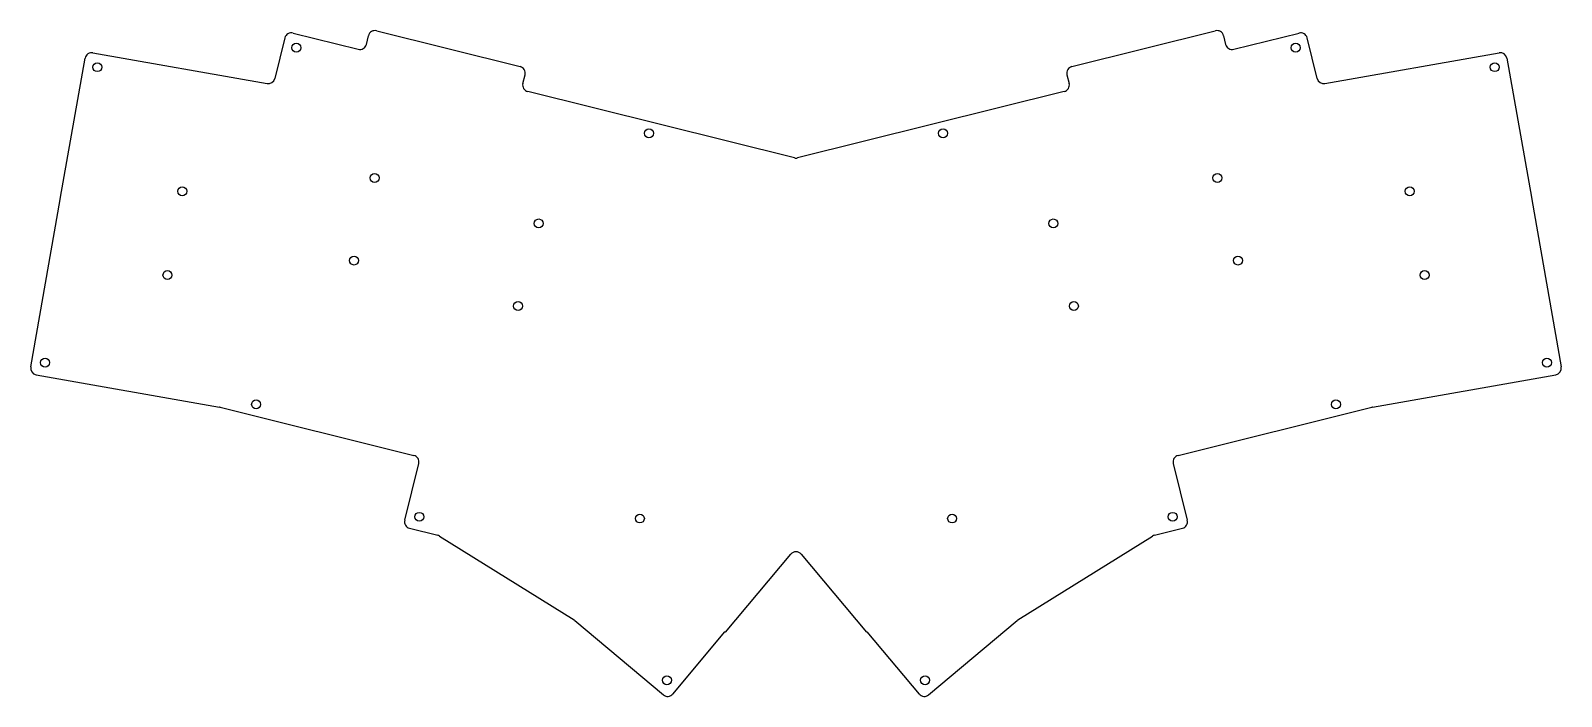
# Model space of a CAD drawing. Header units: millimetres. Extents: x -20 to 322, y -86 to 62.
import ezdxf

# ---------------------------------------------------------------- set-up
doc = ezdxf.new("R2010")
doc.units = ezdxf.units.MM

msp = doc.modelspace()

# ---------------------------------------------------------------- linework, layer by layer
for p, q in [((38.53, 61.85), (53.09, 58.22)), ((57.21, 62.34), (89.23, 54.36)), ((212.37, 54.36), (244.39, 62.34)), ((248.51, 58.22), (263.07, 61.85)), ((36.71, 60.75), (34.46, 51.7)), ((54.9, 59.31), (55.39, 61.25)), ((246.21, 61.25), (246.69, 59.31)), ((267.14, 51.7), (264.89, 60.75)), ((-13.33, 25.2), (-7.86, 56.22)), ((-6.12, 57.44), (32.74, 50.58)), ((268.86, 50.58), (307.72, 57.44)), ((309.46, 56.22), (314.93, 25.2)), ((89.83, 50.6), (90.32, 52.54)), ((211.28, 52.54), (211.76, 50.6)), ((150.44, 33.95), (90.93, 48.78)), ((210.67, 48.78), (151.16, 33.95)), ((-20.01, -12.72), (-13.41, 24.7)), ((-13.41, 24.7), (-13.33, 25.2)), ((314.93, 25.2), (315.01, 24.7)), ((315.01, 24.7), (321.61, -12.72)), ((-18.8, -14.46), (22.15, -21.68)), ((279.45, -21.68), (320.39, -14.46)), ((22.26, -21.7), (65.51, -32.48)), ((236.09, -32.48), (279.34, -21.7)), ((63.46, -46.92), (66.61, -34.3)), ((234.99, -34.3), (238.14, -46.92)), ((64.55, -48.73), (70.82, -50.3)), ((71.25, -50.48), (101.26, -69.23)), ((200.34, -69.23), (230.35, -50.48)), ((230.78, -50.3), (237.05, -48.73)), ((135.04, -71.95), (149.65, -54.54)), ((151.95, -54.54), (166.56, -71.95)), ((101.43, -69.36), (121.2, -85.94)), ((180.4, -85.94), (200.17, -69.36)), ((123.31, -85.76), (134.95, -71.88)), ((135.04, -71.95), (134.95, -71.88)), ((166.64, -71.88), (166.56, -71.95)), ((166.64, -71.88), (178.29, -85.76))]:
    msp.add_line(p, q)
for centre in [(39.26, 58.57), (262.34, 58.57), (-5.16, 54.22), (306.76, 54.22), (117.98, 39.46), (183.62, 39.46), (13.81, 26.5), (56.74, 29.48), (244.86, 29.48), (287.79, 26.5), (93.37, 19.32), (208.23, 19.32), (52.15, 11.04), (249.45, 11.04), (10.51, 7.79), (291.09, 7.79), (88.77, 0.88), (212.82, 0.88), (-16.8, -11.76), (318.4, -11.76), (30.3, -21.08), (271.3, -21.08), (66.73, -46.19), (115.95, -46.57), (185.65, -46.57), (234.86, -46.19), (121.98, -82.68), (179.62, -82.68)]:
    msp.add_circle(centre, 1)
for centre, start, end in [((38.17, 60.39), 76, 166), ((56.84, 60.89), 76, 166), ((244.76, 60.89), 14, 104), ((263.43, 60.39), 14, 104), ((53.45, 59.67), 256, 346), ((248.15, 59.67), 194, 284), ((-6.38, 55.96), 80, 170), ((307.98, 55.96), 10, 100), ((33, 52.06), 260, 346), ((88.86, 52.9), 346, 76), ((212.74, 52.9), 104, 194), ((268.6, 52.06), 194, 280), ((91.29, 50.24), 166, 256), ((210.31, 50.24), 284, 14), ((150.8, 35.4), 256, 284), ((-18.54, -12.98), 170, 260), ((320.13, -12.98), 280, 10), ((21.89, -23.15), 76, 80), ((279.71, -23.15), 100, 104), ((65.15, -33.94), 346, 76), ((236.45, -33.94), 104, 194), ((64.92, -47.28), 166, 256), ((236.68, -47.28), 284, 14), ((70.45, -51.75), 58, 76), ((231.15, -51.75), 104, 122), ((150.8, -55.5), 40, 140), ((100.47, -70.51), 50, 58), ((201.13, -70.51), 122, 130), ((122.16, -84.79), 230, 320), ((179.44, -84.79), 220, 310)]:
    msp.add_arc(centre, 1.5, start, end)

doc.saveas('drawing.dxf')
